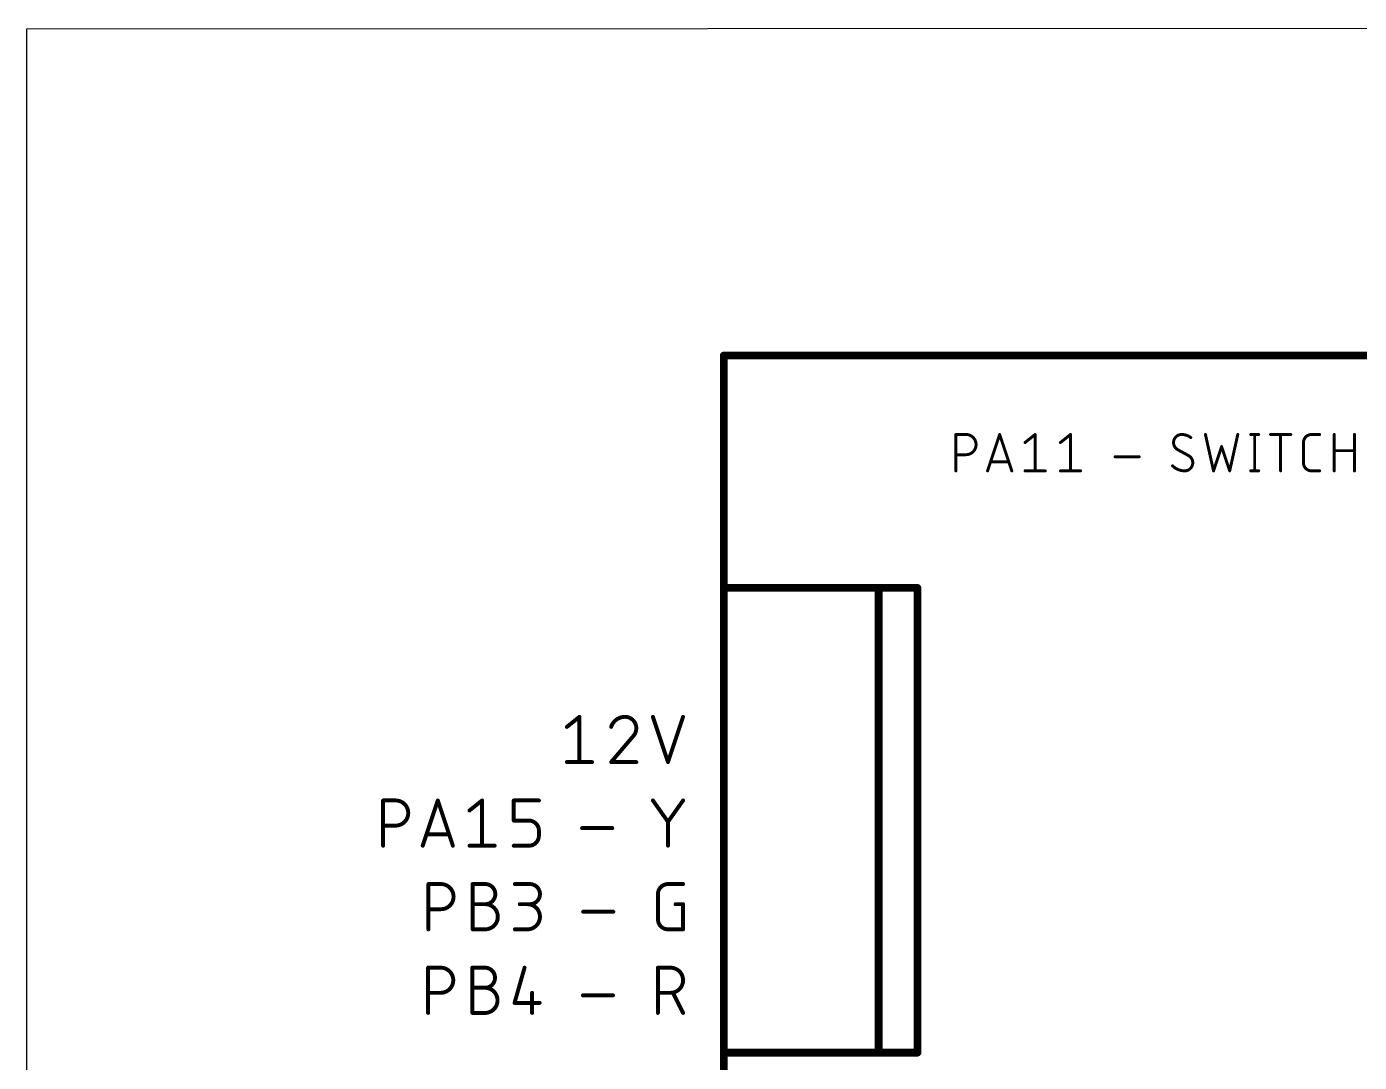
# Model space of a CAD drawing. Extents: x -18 to 127, y -8 to 112.
# Drawn here: x -18 to 16.41, y 85.75 to 112.49 of the extents above; entities that cross this region are included whole.
import ezdxf

# ---------------------------------------------------------------- set-up
doc = ezdxf.new("R2010")
doc.units = 0
doc.layers.add('20', color=31, linetype='CONTINUOUS')
doc.layers.add('21', color=253, linetype='CONTINUOUS')

msp = doc.modelspace()

# ---------------------------------------------------------------- linework, layer by layer
at = {"layer": '20'}
for p, q in [((126.873, 112.492), (-18, 112.43)), ((-18, 112.43), (-18, -8))]:
    msp.add_line(p, q, dxfattribs=at)
at = {"layer": '21'}
for points, const_width in [([(0, 0), (0, 104)], 0.2), ([(0, 104), (49, 104)], 0.2), ([(5.9925, 101.0221), (5.9925, 101.9619)], 0.0762), ([(5.9925, 101.9619), (6.2535, 101.9619)], 0.0762), ([(6.8111, 101.0221), (7.1243, 101.9619)], 0.0762), ([(7.1243, 101.9619), (7.4376, 101.0221)], 0.0762), ([(7.7777, 101.7531), (8.0387, 101.9619)], 0.0762), ([(8.0387, 101.9619), (8.0387, 101.0221)], 0.0762), ([(8.6921, 101.7531), (8.9531, 101.9619)], 0.0762), ([(8.9531, 101.9619), (8.9531, 101.0221)], 0.0762), ([(12.4369, 101.9619), (12.6457, 101.0221)], 0.0762), ([(13.0634, 101.0221), (13.2722, 101.9619)], 0.0762), ([(13.6036, 101.9619), (13.8124, 101.9619)], 0.0762), ([(13.708, 101.9619), (13.708, 101.0221)], 0.0762), ([(14.1175, 101.9619), (14.6396, 101.9619)], 0.0762), ([(14.3785, 101.0221), (14.3785, 101.9619)], 0.0762), ([(15.1772, 101.9619), (15.386, 101.9619)], 0.0762), ([(15.7634, 101.0221), (15.7634, 101.9619)], 0.0762), ([(16.2855, 101.9619), (16.2855, 101.0221)], 0.0762), ([(12.0053, 101.4137), (11.7182, 101.5703)], 0.0762), ([(12.6457, 101.0221), (12.8545, 101.6486)], 0.0762), ([(12.8545, 101.6486), (13.0634, 101.0221)], 0.0762), ([(14.9684, 101.2309), (14.9684, 101.7531)], 0.0762), ([(15.7634, 101.5442), (16.2855, 101.5442)], 0.0762), ([(6.2535, 101.4398), (5.9925, 101.4398)], 0.0762), ([(7.3593, 101.2571), (6.8894, 101.2571)], 0.0762), ([(10.1029, 101.3876), (10.7294, 101.3876)], 0.0762), ([(7.7777, 101.0221), (8.2998, 101.0221)], 0.0762), ([(8.6921, 101.0221), (9.2142, 101.0221)], 0.0762), ([(13.6036, 101.0221), (13.8124, 101.0221)], 0.0762), ([(15.386, 101.0221), (15.1772, 101.0221)], 0.0762), ([(0, 86), (0, 98)], 0.2), ([(0, 98), (5, 98)], 0.2), ([(4, 98), (4, 86)], 0.2), ([(5, 98), (5, 86)], 0.2), ([(-4.0508, 94.4116), (-3.7263, 94.6712)], 0.1016), ([(-3.7263, 94.6712), (-3.7263, 93.5028)], 0.1016), ([(-1.8297, 94.6712), (-1.4403, 93.5028)], 0.1016), ([(-1.4403, 93.5028), (-1.0508, 94.6712)], 0.1016), ([(-2.3561, 94.1519), (-2.9078, 93.5028)], 0.1016), ([(-4.0508, 93.5028), (-3.4017, 93.5028)], 0.1016), ([(-2.9078, 93.5028), (-2.2587, 93.5028)], 0.1016), ([(-8.7964, 91.3438), (-8.7964, 92.5122)], 0.1016), ([(-8.7964, 92.5122), (-8.4718, 92.5122)], 0.1016), ([(-7.7733, 91.3438), (-7.3839, 92.5122)], 0.1016), ([(-7.3839, 92.5122), (-6.9944, 91.3438)], 0.1016), ([(-6.5654, 92.2526), (-6.2409, 92.5122)], 0.1016), ([(-6.2409, 92.5122), (-6.2409, 91.3438)], 0.1016), ([(-5.4224, 91.9929), (-5.4224, 92.5122)], 0.1016), ([(-5.4224, 92.5122), (-4.7733, 92.5122)], 0.1016), ([(-1.8297, 92.5122), (-1.4403, 91.9605)], 0.1016), ([(-1.4403, 91.9605), (-1.0508, 92.5122)], 0.1016), ([(-8.4718, 91.8631), (-8.7964, 91.8631)], 0.1016), ([(-5.033, 91.9929), (-5.4224, 91.9929)], 0.1016), ([(-1.4403, 91.3438), (-1.4403, 91.9605)], 0.1016), ([(-7.0918, 91.6359), (-7.676, 91.6359)], 0.1016), ([(-4.7733, 91.6034), (-4.7733, 91.7333)], 0.1016), ([(-3.6585, 91.7982), (-2.8796, 91.7982)], 0.1016), ([(-6.5654, 91.3438), (-5.9163, 91.3438)], 0.1016), ([(-5.4224, 91.3438), (-5.033, 91.3438)], 0.1016), ([(-7.6266, 89.1848), (-7.6266, 90.3532)], 0.1016), ([(-7.6266, 90.3532), (-7.302, 90.3532)], 0.1016), ([(-6.4836, 89.1848), (-6.4836, 90.3532)], 0.1016), ([(-6.4836, 90.3532), (-6.159, 90.3532)], 0.1016), ([(-5.3956, 90.3532), (-5.0061, 90.3532)], 0.1016), ([(-1.4403, 90.3532), (-1.0508, 90.3532)], 0.1016), ([(-6.4836, 89.8339), (-6.159, 89.8339)], 0.1016), ([(-5.0061, 89.8339), (-5.2658, 89.8339)], 0.1016), ([(-1.6999, 89.4444), (-1.6999, 90.0936)], 0.1016), ([(-1.2455, 89.8339), (-1.0508, 89.8339)], 0.1016), ([(-1.0508, 89.8339), (-1.0508, 89.1848)], 0.1016), ([(-7.302, 89.7041), (-7.6266, 89.7041)], 0.1016), ([(-3.6317, 89.6392), (-2.8528, 89.6392)], 0.1016), ([(-6.159, 89.1848), (-6.4836, 89.1848)], 0.1016), ([(-5.3956, 89.1848), (-5.0711, 89.1848)], 0.1016), ([(-1.0508, 89.1848), (-1.4403, 89.1848)], 0.1016), ([(-7.6339, 87.0258), (-7.6339, 88.1942)], 0.1016), ([(-7.6339, 88.1942), (-7.3094, 88.1942)], 0.1016), ([(-6.4909, 87.0258), (-6.4909, 88.1942)], 0.1016), ([(-6.4909, 88.1942), (-6.1664, 88.1942)], 0.1016), ([(-5.1433, 88.1942), (-5.403, 87.2854)], 0.1016), ([(-1.6999, 87.0258), (-1.6999, 88.1942)], 0.1016), ([(-1.6999, 88.1942), (-1.3754, 88.1942)], 0.1016), ([(-7.3094, 87.5451), (-7.6339, 87.5451)], 0.1016), ([(-6.4909, 87.6749), (-6.1664, 87.6749)], 0.1016), ([(-4.9486, 87.5451), (-4.9486, 87.0258)], 0.1016), ([(-3.6391, 87.4802), (-2.8601, 87.4802)], 0.1016), ([(-1.3754, 87.5451), (-1.6999, 87.5451)], 0.1016), ([(-1.0508, 87.0258), (-1.3104, 87.5451)], 0.1016), ([(-6.1664, 87.0258), (-6.4909, 87.0258)], 0.1016), ([(-5.403, 87.2854), (-4.7539, 87.2854)], 0.1016), ([(5, 86), (0, 86)], 0.2)]:
    msp.add_lwpolyline(points, dxfattribs=dict(at, const_width=const_width))
for points, const_width in [([(0.05, 104, 1), (-0.05, 104)], 0.1), ([(0, 104.05, 1), (0, 103.95)], 0.1), ([(6.0115, 101.9619, 1), (5.9734, 101.9619)], 0.0381), ([(5.9925, 101.9809, 1), (5.9925, 101.9429)], 0.0381), ([(6.2535, 101.4398, 1), (6.2535, 101.9619)], 0.0762), ([(6.2535, 101.9809, 1), (6.2535, 101.9429)], 0.0381), ([(6.2535, 101.9429, 1), (6.2535, 101.9809)], 0.0381), ([(7.1424, 101.9679, 1), (7.1063, 101.9559)], 0.0381), ([(7.1424, 101.9559, 1), (7.1063, 101.9679)], 0.0381), ([(8.0578, 101.9619, 1), (8.0197, 101.9619)], 0.0381), ([(8.0506, 101.947, 1), (8.0268, 101.9768)], 0.0381), ([(8.9722, 101.9619, 1), (8.9341, 101.9619)], 0.0381), ([(8.965, 101.947, 1), (8.9412, 101.9768)], 0.0381), ([(11.8226, 101.9619, 0.4142), (11.6138, 101.7531)], 0.0762), ([(12.0576, 101.8836, 0.1623), (11.8226, 101.9619)], 0.0762), ([(11.8226, 101.9809, 1), (11.8226, 101.9429)], 0.0381), ([(11.8226, 101.9428, 1), (11.8226, 101.9809)], 0.0381), ([(12.0461, 101.8683, 1), (12.069, 101.8988)], 0.0381), ([(12.4555, 101.966, 1), (12.4183, 101.9578)], 0.0381), ([(13.2908, 101.9578, 1), (13.2536, 101.966)], 0.0381), ([(13.6036, 101.9809, 1), (13.6036, 101.9429)], 0.0381), ([(13.727, 101.9619, 1), (13.6889, 101.9619)], 0.0381), ([(13.8124, 101.9429, 1), (13.8124, 101.9809)], 0.0381), ([(14.1175, 101.9809, 1), (14.1175, 101.9429)], 0.0381), ([(14.3976, 101.9619, 1), (14.3595, 101.9619)], 0.0381), ([(14.6396, 101.9429, 1), (14.6396, 101.9809)], 0.0381), ([(15.1772, 101.9619, 0.4142), (14.9684, 101.7531)], 0.0762), ([(15.1772, 101.9809, 1), (15.1772, 101.9429)], 0.0381), ([(15.1772, 101.9429, 1), (15.1772, 101.9809)], 0.0381), ([(15.386, 101.9429, 1), (15.386, 101.9809)], 0.0381), ([(15.7825, 101.9619, 1), (15.7444, 101.9619)], 0.0381), ([(16.3046, 101.9619, 1), (16.2665, 101.9619)], 0.0381), ([(7.7658, 101.7679, 1), (7.7896, 101.7382)], 0.0381), ([(8.6802, 101.7679, 1), (8.704, 101.7382)], 0.0381), ([(11.6328, 101.7531, 1), (11.5947, 101.7531)], 0.0381), ([(11.5947, 101.7531, 1), (11.6328, 101.7531)], 0.0381), ([(11.6138, 101.7531, 0.2656), (11.7182, 101.5703)], 0.0762), ([(11.7273, 101.587, 1), (11.7091, 101.5536)], 0.0381), ([(11.7085, 101.5539, 1), (11.7279, 101.5867)], 0.0381), ([(12.8726, 101.6547, 1), (12.8365, 101.6426)], 0.0381), ([(12.8726, 101.6426, 1), (12.8365, 101.6547)], 0.0381), ([(14.9874, 101.7531, 1), (14.9493, 101.7531)], 0.0381), ([(14.9493, 101.7531, 1), (14.9874, 101.7531)], 0.0381), ([(15.7634, 101.5633, 1), (15.7634, 101.5252)], 0.0381), ([(16.2855, 101.5252, 1), (16.2855, 101.5633)], 0.0381), ([(5.9925, 101.4588, 1), (5.9925, 101.4207)], 0.0381), ([(6.2535, 101.4588, 1), (6.2535, 101.4207)], 0.0381), ([(6.2535, 101.4207, 1), (6.2535, 101.4588)], 0.0381), ([(6.8894, 101.2761, 1), (6.8894, 101.238)], 0.0381), ([(7.3593, 101.238, 1), (7.3593, 101.2761)], 0.0381), ([(10.1029, 101.4066, 1), (10.1029, 101.3685)], 0.0381), ([(10.7294, 101.3685, 1), (10.7294, 101.4066)], 0.0381), ([(11.6012, 101.166, 1), (11.5741, 101.1392)], 0.0381), ([(11.5877, 101.1526, 0.2), (11.9009, 101.0221)], 0.0762), ([(11.9009, 101.0221, 0.4142), (12.1098, 101.2309)], 0.0762), ([(12.1098, 101.2309, 0.2656), (12.0053, 101.4137)], 0.0762), ([(12.015, 101.4301, 1), (11.9957, 101.3973)], 0.0381), ([(11.9962, 101.397, 1), (12.0145, 101.4304)], 0.0381), ([(12.1288, 101.2309, 1), (12.0907, 101.2309)], 0.0381), ([(12.0907, 101.2309, 1), (12.1288, 101.2309)], 0.0381), ([(14.9874, 101.2309, 1), (14.9493, 101.2309)], 0.0381), ([(14.9493, 101.2309, 1), (14.9874, 101.2309)], 0.0381), ([(14.9684, 101.2309, 0.4142), (15.1772, 101.0221)], 0.0762), ([(5.9734, 101.0221, 1), (6.0115, 101.0221)], 0.0381), ([(6.793, 101.0281, 1), (6.8291, 101.0161)], 0.0381), ([(7.4195, 101.0161, 1), (7.4557, 101.0281)], 0.0381), ([(7.7777, 101.0412, 1), (7.7777, 101.0031)], 0.0381), ([(8.0197, 101.0221, 1), (8.0578, 101.0221)], 0.0381), ([(8.2998, 101.0031, 1), (8.2998, 101.0412)], 0.0381), ([(8.6921, 101.0412, 1), (8.6921, 101.0031)], 0.0381), ([(8.9341, 101.0221, 1), (8.9722, 101.0221)], 0.0381), ([(9.2142, 101.0031, 1), (9.2142, 101.0412)], 0.0381), ([(11.9009, 101.0412, 1), (11.9009, 101.0031)], 0.0381), ([(11.9009, 101.0031, 1), (11.9009, 101.0411)], 0.0381), ([(12.6276, 101.0281, 1), (12.6638, 101.0161)], 0.0381), ([(12.6271, 101.018, 1), (12.6643, 101.0262)], 0.0381), ([(13.0448, 101.0262, 1), (13.082, 101.018)], 0.0381), ([(13.0453, 101.0161, 1), (13.0815, 101.0281)], 0.0381), ([(13.6036, 101.0412, 1), (13.6036, 101.0031)], 0.0381), ([(13.6889, 101.0221, 1), (13.727, 101.0221)], 0.0381), ([(13.8124, 101.0031, 1), (13.8124, 101.0412)], 0.0381), ([(14.3595, 101.0221, 1), (14.3976, 101.0221)], 0.0381), ([(15.1772, 101.0412, 1), (15.1772, 101.0031)], 0.0381), ([(15.1772, 101.0031, 1), (15.1772, 101.0412)], 0.0381), ([(15.386, 101.0031, 1), (15.386, 101.0412)], 0.0381), ([(15.7444, 101.0221, 1), (15.7825, 101.0221)], 0.0381), ([(16.2665, 101.0221, 1), (16.3046, 101.0221)], 0.0381), ([(0.05, 98, 1), (-0.05, 98)], 0.1), ([(0, 98.05, 1), (0, 97.95)], 0.1), ([(4.05, 98, 1), (3.95, 98)], 0.1), ([(5.05, 98, 1), (4.95, 98)], 0.1), ([(5, 97.95, 1), (5, 98.05)], 0.1), ([(-3.7009, 94.6712, 1), (-3.7517, 94.6712)], 0.0508), ([(-3.7104, 94.6514, 1), (-3.7421, 94.691)], 0.0508), ([(-2.5508, 94.6712, 0.3252), (-2.9078, 94.4116)], 0.1016), ([(-2.2587, 94.3791, 0.4142), (-2.5508, 94.6712)], 0.1016), ([(-2.5508, 94.6966, 1), (-2.5508, 94.6458)], 0.0508), ([(-2.5508, 94.6458, 1), (-2.5508, 94.6966)], 0.0508), ([(-1.8056, 94.6792, 1), (-1.8538, 94.6632)], 0.0508), ([(-1.0267, 94.6632, 1), (-1.0749, 94.6792)], 0.0508), ([(-4.0667, 94.4314, 1), (-4.0349, 94.3917)], 0.0508), ([(-2.932, 94.4194, 1), (-2.8837, 94.4037)], 0.0508), ([(-2.3561, 94.1519, 0.2053), (-2.2587, 94.3791)], 0.1016), ([(-2.2333, 94.3791, 1), (-2.2841, 94.3791)], 0.0508), ([(-2.2841, 94.3791, 1), (-2.2333, 94.3791)], 0.0508), ([(-2.3736, 94.1703, 1), (-2.3386, 94.1335)], 0.0508), ([(-2.3367, 94.1355, 1), (-2.3754, 94.1684)], 0.0508), ([(-4.0508, 93.5282, 1), (-4.0508, 93.4774)], 0.0508), ([(-3.7517, 93.5028, 1), (-3.7009, 93.5028)], 0.0508), ([(-3.4017, 93.4774, 1), (-3.4017, 93.5282)], 0.0508), ([(-2.9272, 93.5193, 1), (-2.8885, 93.4863)], 0.0508), ([(-2.9078, 93.5282, 1), (-2.9078, 93.4774)], 0.0508), ([(-2.2587, 93.4774, 1), (-2.2587, 93.5282)], 0.0508), ([(-1.4644, 93.5108, 1), (-1.4162, 93.4948)], 0.0508), ([(-1.4644, 93.4948, 1), (-1.4162, 93.5108)], 0.0508), ([(-8.771, 92.5122, 1), (-8.8218, 92.5122)], 0.0508), ([(-8.7964, 92.5376, 1), (-8.7964, 92.4868)], 0.0508), ([(-8.4718, 91.8631, 1), (-8.4718, 92.5122)], 0.1016), ([(-8.4718, 92.5376, 1), (-8.4718, 92.4868)], 0.0508), ([(-8.4718, 92.4868, 1), (-8.4718, 92.5376)], 0.0508), ([(-7.3598, 92.5202, 1), (-7.408, 92.5042)], 0.0508), ([(-7.3598, 92.5042, 1), (-7.408, 92.5202)], 0.0508), ([(-6.5813, 92.2724, 1), (-6.5495, 92.2327)], 0.0508), ([(-6.2155, 92.5122, 1), (-6.2663, 92.5122)], 0.0508), ([(-6.225, 92.4924, 1), (-6.2567, 92.532)], 0.0508), ([(-5.397, 92.5122, 1), (-5.4478, 92.5122)], 0.0508), ([(-5.4224, 92.5376, 1), (-5.4224, 92.4868)], 0.0508), ([(-4.7733, 92.4868, 1), (-4.7733, 92.5376)], 0.0508), ([(-1.809, 92.5268, 1), (-1.8505, 92.4976)], 0.0508), ([(-1.03, 92.4976, 1), (-1.0716, 92.5268)], 0.0508), ([(-8.7964, 91.8885, 1), (-8.7964, 91.8377)], 0.0508), ([(-8.4718, 91.8885, 1), (-8.4718, 91.8377)], 0.0508), ([(-8.4718, 91.8377, 1), (-8.4718, 91.8885)], 0.0508), ([(-5.4224, 92.0183, 1), (-5.4224, 91.9675)], 0.0508), ([(-5.4478, 91.9929, 1), (-5.397, 91.9929)], 0.0508), ([(-4.7733, 91.7333, 0.4142), (-5.033, 91.9929)], 0.1016), ([(-5.033, 92.0183, 1), (-5.033, 91.9675)], 0.0508), ([(-5.033, 91.9675, 1), (-5.033, 92.0183)], 0.0508), ([(-1.4149, 91.9605, 1), (-1.4657, 91.9605)], 0.0508), ([(-1.461, 91.9751, 1), (-1.4195, 91.9458)], 0.0508), ([(-1.461, 91.9458, 1), (-1.4195, 91.9751)], 0.0508), ([(-7.676, 91.6613, 1), (-7.676, 91.6105)], 0.0508), ([(-7.0918, 91.6105, 1), (-7.0918, 91.6613)], 0.0508), ([(-5.033, 91.3438, 0.4142), (-4.7733, 91.6034)], 0.1016), ([(-4.7479, 91.7333, 1), (-4.7987, 91.7333)], 0.0508), ([(-4.7987, 91.7333, 1), (-4.7479, 91.7333)], 0.0508), ([(-4.7479, 91.6034, 1), (-4.7987, 91.6034)], 0.0508), ([(-4.7987, 91.6034, 1), (-4.7479, 91.6034)], 0.0508), ([(-3.6585, 91.8236, 1), (-3.6585, 91.7728)], 0.0508), ([(-2.8796, 91.7728, 1), (-2.8796, 91.8236)], 0.0508), ([(-8.8218, 91.3438, 1), (-8.771, 91.3438)], 0.0508), ([(-7.7974, 91.3518, 1), (-7.7492, 91.3358)], 0.0508), ([(-7.0185, 91.3358, 1), (-6.9703, 91.3518)], 0.0508), ([(-6.5654, 91.3692, 1), (-6.5654, 91.3184)], 0.0508), ([(-6.2663, 91.3438, 1), (-6.2155, 91.3438)], 0.0508), ([(-5.9163, 91.3184, 1), (-5.9163, 91.3692)], 0.0508), ([(-5.4224, 91.3692, 1), (-5.4224, 91.3184)], 0.0508), ([(-5.033, 91.3692, 1), (-5.033, 91.3184)], 0.0508), ([(-5.033, 91.3184, 1), (-5.033, 91.3692)], 0.0508), ([(-1.4657, 91.3438, 1), (-1.4149, 91.3438)], 0.0508), ([(-7.6012, 90.3532, 1), (-7.652, 90.3532)], 0.0508), ([(-7.6266, 90.3786, 1), (-7.6266, 90.3278)], 0.0508), ([(-7.302, 89.7041, 1), (-7.302, 90.3532)], 0.1016), ([(-7.302, 90.3786, 1), (-7.302, 90.3278)], 0.0508), ([(-7.302, 90.3278, 1), (-7.302, 90.3786)], 0.0508), ([(-6.4582, 90.3532, 1), (-6.509, 90.3532)], 0.0508), ([(-6.4836, 90.3786, 1), (-6.4836, 90.3278)], 0.0508), ([(-6.159, 89.8339, 1), (-6.159, 90.3532)], 0.1016), ([(-6.159, 90.3786, 1), (-6.159, 90.3278)], 0.0508), ([(-6.159, 90.3278, 1), (-6.159, 90.3786)], 0.0508), ([(-5.3956, 90.3786, 1), (-5.3956, 90.3278)], 0.0508), ([(-5.0061, 89.8339, 1), (-5.0061, 90.3532)], 0.1016), ([(-5.0061, 90.3786, 1), (-5.0061, 90.3278)], 0.0508), ([(-5.0061, 90.3278, 1), (-5.0061, 90.3786)], 0.0508), ([(-1.4403, 90.3532, 0.4142), (-1.6999, 90.0936)], 0.1016), ([(-1.4403, 90.3786, 1), (-1.4403, 90.3278)], 0.0508), ([(-1.4403, 90.3278, 1), (-1.4403, 90.3786)], 0.0508), ([(-1.0508, 90.3278, 1), (-1.0508, 90.3786)], 0.0508), ([(-6.4836, 89.8593, 1), (-6.4836, 89.8085)], 0.0508), ([(-6.159, 89.1848, 1), (-6.159, 89.8339)], 0.1016), ([(-6.159, 89.8593, 1), (-6.159, 89.8085)], 0.0508), ([(-6.159, 89.8593, 1), (-6.159, 89.8085)], 0.0508), ([(-6.159, 89.8085, 1), (-6.159, 89.8593)], 0.0508), ([(-5.2658, 89.8593, 1), (-5.2658, 89.8085)], 0.0508), ([(-5.0711, 89.1848, 1), (-5.0711, 89.8339)], 0.1016), ([(-5.0711, 89.8593, 1), (-5.0711, 89.8085)], 0.0508), ([(-5.0061, 89.8593, 1), (-5.0061, 89.8085)], 0.0508), ([(-5.0061, 89.8085, 1), (-5.0061, 89.8593)], 0.0508), ([(-1.6745, 90.0936, 1), (-1.7253, 90.0936)], 0.0508), ([(-1.7253, 90.0936, 1), (-1.6745, 90.0936)], 0.0508), ([(-1.2455, 89.8593, 1), (-1.2455, 89.8085)], 0.0508), ([(-1.0254, 89.8339, 1), (-1.0762, 89.8339)], 0.0508), ([(-1.0508, 89.8085, 1), (-1.0508, 89.8593)], 0.0508), ([(-7.6266, 89.7295, 1), (-7.6266, 89.6787)], 0.0508), ([(-7.302, 89.7295, 1), (-7.302, 89.6787)], 0.0508), ([(-7.302, 89.6787, 1), (-7.302, 89.7295)], 0.0508), ([(-3.6317, 89.6646, 1), (-3.6317, 89.6138)], 0.0508), ([(-2.8528, 89.6138, 1), (-2.8528, 89.6646)], 0.0508), ([(-1.6999, 89.4444, 0.4142), (-1.4403, 89.1848)], 0.1016), ([(-1.6745, 89.4444, 1), (-1.7253, 89.4444)], 0.0508), ([(-1.7253, 89.4444, 1), (-1.6745, 89.4444)], 0.0508), ([(-7.652, 89.1848, 1), (-7.6012, 89.1848)], 0.0508), ([(-6.4836, 89.2102, 1), (-6.4836, 89.1594)], 0.0508), ([(-6.509, 89.1848, 1), (-6.4582, 89.1848)], 0.0508), ([(-6.159, 89.2102, 1), (-6.159, 89.1594)], 0.0508), ([(-6.159, 89.1594, 1), (-6.159, 89.2102)], 0.0508), ([(-5.3956, 89.2102, 1), (-5.3956, 89.1594)], 0.0508), ([(-5.0711, 89.2102, 1), (-5.0711, 89.1594)], 0.0508), ([(-5.0711, 89.1594, 1), (-5.0711, 89.2102)], 0.0508), ([(-1.4403, 89.2102, 1), (-1.4403, 89.1594)], 0.0508), ([(-1.4403, 89.1594, 1), (-1.4403, 89.2102)], 0.0508), ([(-1.0762, 89.1848, 1), (-1.0254, 89.1848)], 0.0508), ([(-1.0508, 89.1594, 1), (-1.0508, 89.2102)], 0.0508), ([(-7.6085, 88.1942, 1), (-7.6593, 88.1942)], 0.0508), ([(-7.6339, 88.2196, 1), (-7.6339, 88.1688)], 0.0508), ([(-7.3094, 87.5451, 1), (-7.3094, 88.1942)], 0.1016), ([(-7.3094, 88.2196, 1), (-7.3094, 88.1688)], 0.0508), ([(-7.3094, 88.1688, 1), (-7.3094, 88.2196)], 0.0508), ([(-6.4655, 88.1942, 1), (-6.5163, 88.1942)], 0.0508), ([(-6.4909, 88.2196, 1), (-6.4909, 88.1688)], 0.0508), ([(-6.1664, 87.6749, 1), (-6.1664, 88.1942)], 0.1016), ([(-6.1664, 88.2196, 1), (-6.1664, 88.1688)], 0.0508), ([(-6.1664, 88.1688, 1), (-6.1664, 88.2196)], 0.0508), ([(-5.1189, 88.1872, 1), (-5.1677, 88.2012)], 0.0508), ([(-1.6745, 88.1942, 1), (-1.7253, 88.1942)], 0.0508), ([(-1.6999, 88.2196, 1), (-1.6999, 88.1688)], 0.0508), ([(-1.3754, 87.5451, 1), (-1.3754, 88.1942)], 0.1016), ([(-1.3754, 88.2196, 1), (-1.3754, 88.1688)], 0.0508), ([(-1.3754, 88.1688, 1), (-1.3754, 88.2196)], 0.0508), ([(-7.6339, 87.5705, 1), (-7.6339, 87.5197)], 0.0508), ([(-7.3094, 87.5705, 1), (-7.3094, 87.5197)], 0.0508), ([(-7.3094, 87.5197, 1), (-7.3094, 87.5705)], 0.0508), ([(-6.4909, 87.7003, 1), (-6.4909, 87.6495)], 0.0508), ([(-6.1664, 87.0258, 1), (-6.1664, 87.6749)], 0.1016), ([(-6.1664, 87.7003, 1), (-6.1664, 87.6495)], 0.0508), ([(-6.1664, 87.7003, 1), (-6.1664, 87.6495)], 0.0508), ([(-6.1664, 87.6495, 1), (-6.1664, 87.7003)], 0.0508), ([(-4.9232, 87.5451, 1), (-4.974, 87.5451)], 0.0508), ([(-3.6391, 87.5056, 1), (-3.6391, 87.4548)], 0.0508), ([(-2.8601, 87.4548, 1), (-2.8601, 87.5056)], 0.0508), ([(-1.6999, 87.5705, 1), (-1.6999, 87.5197)], 0.0508), ([(-1.3754, 87.5705, 1), (-1.3754, 87.5197)], 0.0508), ([(-1.3754, 87.5197, 1), (-1.3754, 87.5705)], 0.0508), ([(-1.2877, 87.5564, 1), (-1.3332, 87.5337)], 0.0508), ([(-6.4909, 87.0512, 1), (-6.4909, 87.0004)], 0.0508), ([(-6.1664, 87.0512, 1), (-6.1664, 87.0004)], 0.0508), ([(-6.1664, 87.0004, 1), (-6.1664, 87.0512)], 0.0508), ([(-5.403, 87.3108, 1), (-5.403, 87.26)], 0.0508), ([(-5.4274, 87.2924, 1), (-5.3785, 87.2785)], 0.0508), ([(-4.7539, 87.26, 1), (-4.7539, 87.3108)], 0.0508), ([(-1.0735, 87.0144, 1), (-1.0281, 87.0372)], 0.0508), ([(-7.6593, 87.0258, 1), (-7.6085, 87.0258)], 0.0508), ([(-6.5163, 87.0258, 1), (-6.4655, 87.0258)], 0.0508), ([(-4.974, 87.0258, 1), (-4.9232, 87.0258)], 0.0508), ([(-1.7253, 87.0258, 1), (-1.6745, 87.0258)], 0.0508), ([(0, 86.05, 1), (0, 85.95)], 0.1), ([(-0.05, 86, 1), (0.05, 86)], 0.1), ([(3.95, 86, 1), (4.05, 86)], 0.1), ([(4.95, 86, 1), (5.05, 86)], 0.1), ([(5, 85.95, 1), (5, 86.05)], 0.1)]:
    msp.add_lwpolyline(points, format="xyb", dxfattribs=dict(at, const_width=const_width))

doc.saveas('drawing.dxf')
